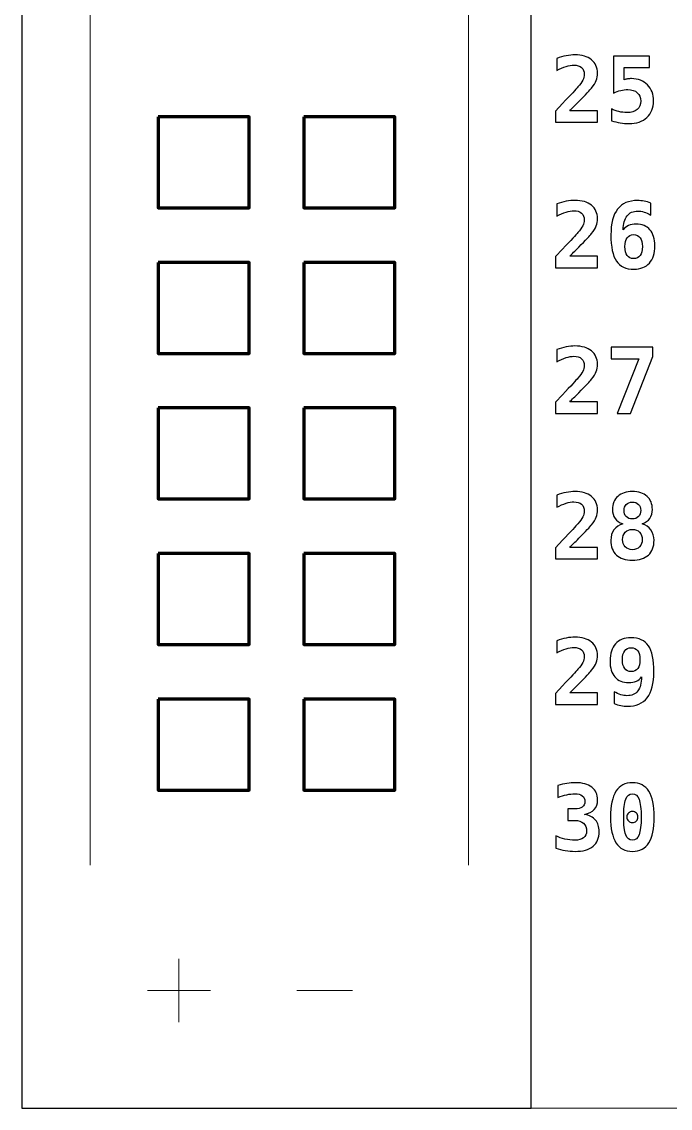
# Model space of a CAD drawing. Header units: centimetres. Extents: x -13.14 to -7.86, y -19.53 to -10.41.
# Drawn here: x -13.135 to -12.003, y -19.041 to -17.145 of the extents above; entities that cross this region are included whole.
import ezdxf

# ---------------------------------------------------------------- set-up
doc = ezdxf.new("R2010")
doc.units = ezdxf.units.CM
doc.header["$MEASUREMENT"] = 0
doc.layers.add('Layer 1', color=7, linetype='Continuous')

msp = doc.modelspace()

# ---------------------------------------------------------------- linework, layer by layer
at = {"layer": 'Layer 1', "color": 250, "lineweight": 25}
msp.add_open_spline([(-13.13514, -10.659), (-13.13514, -10.659), (-12.24614, -10.659), (-12.24614, -10.659), (-12.24614, -10.659), (-12.24614, -10.659), (-12.24614, -19.041), (-12.24614, -19.041), (-12.24614, -19.041), (-12.24614, -19.041), (-13.13514, -19.041), (-13.13514, -19.041), (-13.13514, -19.041), (-13.13514, -19.041), (-13.13514, -10.659), (-13.13514, -10.659)], degree=3, knots=[0, 0, 0, 0, 0.25, 0.25, 0.25, 0.25, 0.5, 0.5, 0.5, 0.5, 0.75, 0.75, 0.75, 0.75, 1, 1, 1, 1], dxfattribs=at)
at = {"layer": 'Layer 1', "color": 250, "lineweight": 5}
msp.add_open_spline([(-12.24632, -10.659), (-12.24632, -10.659), (-8.75382, -10.659), (-8.75382, -10.659), (-8.75382, -10.659), (-8.75382, -10.659), (-8.75382, -19.041), (-8.75382, -19.041), (-8.75382, -19.041), (-8.75382, -19.041), (-12.24632, -19.041), (-12.24632, -19.041), (-12.24632, -19.041), (-12.24632, -19.041), (-12.24632, -10.659), (-12.24632, -10.659)], degree=3, knots=[0, 0, 0, 0, 0.25, 0.25, 0.25, 0.25, 0.5, 0.5, 0.5, 0.5, 0.75, 0.75, 0.75, 0.75, 1, 1, 1, 1], dxfattribs=at)
at = {"layer": 'Layer 1', "color": 1, "lineweight": 20}
msp.add_open_spline([(-13.01576, -11.08422), (-13.01576, -11.08422), (-13.01576, -18.61659), (-13.01576, -18.61659)], degree=3, dxfattribs=at)
at = {"layer": 'Layer 1', "color": 186, "lineweight": 20}
msp.add_open_spline([(-12.35536, -11.08422), (-12.35536, -11.08422), (-12.35536, -18.61659), (-12.35536, -18.61659)], degree=3, dxfattribs=at)
at = {"layer": 'Layer 1'}
for points, knots in [([(-12.17895, -17.30042), (-12.17895, -17.30042), (-12.13029, -17.30042), (-12.13029, -17.30042), (-12.13029, -17.30042), (-12.13029, -17.30042), (-12.13029, -17.32054), (-12.13029, -17.32054), (-12.13029, -17.32054), (-12.13029, -17.32054), (-12.20361, -17.32054), (-12.20361, -17.32054), (-12.20361, -17.32054), (-12.20361, -17.32054), (-12.20361, -17.30102), (-12.20361, -17.30102), (-12.20361, -17.30102), (-12.20361, -17.30102), (-12.19122, -17.2879), (-12.19122, -17.2879), (-12.19122, -17.2879), (-12.17655, -17.27226), (-12.16762, -17.26265), (-12.16448, -17.25903), (-12.16448, -17.25903), (-12.16062, -17.25459), (-12.15782, -17.25066), (-12.15613, -17.24723), (-12.15613, -17.24723), (-12.15442, -17.24379), (-12.15357, -17.24041), (-12.15357, -17.23706), (-12.15357, -17.23706), (-12.15357, -17.23191), (-12.15513, -17.22792), (-12.15825, -17.22512), (-12.15825, -17.22512), (-12.16136, -17.22229), (-12.1658, -17.2209), (-12.17151, -17.2209), (-12.17151, -17.2209), (-12.1756, -17.2209), (-12.18017, -17.22171), (-12.18524, -17.22332), (-12.18524, -17.22332), (-12.19033, -17.22496), (-12.19561, -17.22731), (-12.20113, -17.2304), (-12.20113, -17.2304), (-12.20113, -17.2304), (-12.20113, -17.20912), (-12.20113, -17.20912), (-12.20113, -17.20912), (-12.19561, -17.20711), (-12.19022, -17.20558), (-12.18492, -17.20452), (-12.18492, -17.20452), (-12.17964, -17.20346), (-12.17457, -17.20294), (-12.16974, -17.20294), (-12.16974, -17.20294), (-12.15751, -17.20294), (-12.14789, -17.20579), (-12.14092, -17.21149), (-12.14092, -17.21149), (-12.13393, -17.21717), (-12.13045, -17.22496), (-12.13045, -17.23481), (-12.13045, -17.23481), (-12.13045, -17.23936), (-12.13121, -17.24361), (-12.13272, -17.24757), (-12.13272, -17.24757), (-12.13425, -17.25156), (-12.13686, -17.25597), (-12.14058, -17.2608), (-12.14058, -17.2608), (-12.1433, -17.26431), (-12.1508, -17.27221), (-12.16308, -17.28449), (-12.16308, -17.28449), (-12.16974, -17.29112), (-12.17502, -17.29645), (-12.17895, -17.30042)], [0, 0, 0, 0, 0.047619, 0.047619, 0.047619, 0.047619, 0.0952381, 0.0952381, 0.0952381, 0.0952381, 0.1428571, 0.1428571, 0.1428571, 0.1428571, 0.1904762, 0.1904762, 0.1904762, 0.1904762, 0.2380952, 0.2380952, 0.2380952, 0.2380952, 0.2857143, 0.2857143, 0.2857143, 0.2857143, 0.3333333, 0.3333333, 0.3333333, 0.3333333, 0.3809524, 0.3809524, 0.3809524, 0.3809524, 0.4285714, 0.4285714, 0.4285714, 0.4285714, 0.4761905, 0.4761905, 0.4761905, 0.4761905, 0.5238095, 0.5238095, 0.5238095, 0.5238095, 0.5714286, 0.5714286, 0.5714286, 0.5714286, 0.6190476, 0.6190476, 0.6190476, 0.6190476, 0.6666667, 0.6666667, 0.6666667, 0.6666667, 0.7142857, 0.7142857, 0.7142857, 0.7142857, 0.7619048, 0.7619048, 0.7619048, 0.7619048, 0.8095238, 0.8095238, 0.8095238, 0.8095238, 0.8571429, 0.8571429, 0.8571429, 0.8571429, 0.9047619, 0.9047619, 0.9047619, 0.9047619, 0.952381, 0.952381, 0.952381, 0.952381, 1, 1, 1, 1]), ([(-12.10222, -17.20502), (-12.10222, -17.20502), (-12.03949, -17.20502), (-12.03949, -17.20502), (-12.03949, -17.20502), (-12.03949, -17.20502), (-12.03949, -17.22515), (-12.03949, -17.22515), (-12.03949, -17.22515), (-12.03949, -17.22515), (-12.08374, -17.22515), (-12.08374, -17.22515), (-12.08374, -17.22515), (-12.08374, -17.22515), (-12.08374, -17.24657), (-12.08374, -17.24657), (-12.08374, -17.24657), (-12.08189, -17.24585), (-12.07989, -17.24532), (-12.07777, -17.24498), (-12.07777, -17.24498), (-12.07566, -17.24464), (-12.07342, -17.24448), (-12.07104, -17.24448), (-12.07104, -17.24448), (-12.0596, -17.24448), (-12.05031, -17.2481), (-12.04318, -17.25531), (-12.04318, -17.25531), (-12.03608, -17.26254), (-12.03252, -17.27192), (-12.03252, -17.28349), (-12.03252, -17.28349), (-12.03252, -17.29561), (-12.03637, -17.30517), (-12.04407, -17.31222), (-12.04407, -17.31222), (-12.05179, -17.31927), (-12.0623, -17.32278), (-12.07561, -17.32278), (-12.07561, -17.32278), (-12.08055, -17.32278), (-12.08556, -17.32236), (-12.09061, -17.32154), (-12.09061, -17.32154), (-12.09564, -17.32072), (-12.10082, -17.31948), (-12.10607, -17.31782), (-12.10607, -17.31782), (-12.10607, -17.31782), (-12.10607, -17.29725), (-12.10607, -17.29725), (-12.10607, -17.29725), (-12.1018, -17.29936), (-12.09739, -17.30094), (-12.0929, -17.302), (-12.0929, -17.302), (-12.08839, -17.30306), (-12.08385, -17.30358), (-12.0793, -17.30358), (-12.0793, -17.30358), (-12.07128, -17.30358), (-12.06515, -17.30187), (-12.06098, -17.29843), (-12.06098, -17.29843), (-12.0568, -17.295), (-12.05472, -17.29004), (-12.05472, -17.28349), (-12.05472, -17.28349), (-12.05472, -17.27744), (-12.0568, -17.27261), (-12.06095, -17.26896), (-12.06095, -17.26896), (-12.0651, -17.26534), (-12.07064, -17.26352), (-12.07754, -17.26352), (-12.07754, -17.26352), (-12.08163, -17.26352), (-12.0857, -17.26402), (-12.08982, -17.26503), (-12.08982, -17.26503), (-12.0939, -17.26603), (-12.09805, -17.26756), (-12.10222, -17.26957), (-12.10222, -17.26957), (-12.10222, -17.26957), (-12.10222, -17.20502), (-12.10222, -17.20502)], [0, 0, 0, 0, 0.0454545, 0.0454545, 0.0454545, 0.0454545, 0.0909091, 0.0909091, 0.0909091, 0.0909091, 0.1363636, 0.1363636, 0.1363636, 0.1363636, 0.1818182, 0.1818182, 0.1818182, 0.1818182, 0.2272727, 0.2272727, 0.2272727, 0.2272727, 0.2727273, 0.2727273, 0.2727273, 0.2727273, 0.3181818, 0.3181818, 0.3181818, 0.3181818, 0.3636364, 0.3636364, 0.3636364, 0.3636364, 0.4090909, 0.4090909, 0.4090909, 0.4090909, 0.4545455, 0.4545455, 0.4545455, 0.4545455, 0.5, 0.5, 0.5, 0.5, 0.5454545, 0.5454545, 0.5454545, 0.5454545, 0.5909091, 0.5909091, 0.5909091, 0.5909091, 0.6363636, 0.6363636, 0.6363636, 0.6363636, 0.6818182, 0.6818182, 0.6818182, 0.6818182, 0.7272727, 0.7272727, 0.7272727, 0.7272727, 0.7727273, 0.7727273, 0.7727273, 0.7727273, 0.8181818, 0.8181818, 0.8181818, 0.8181818, 0.8636364, 0.8636364, 0.8636364, 0.8636364, 0.9090909, 0.9090909, 0.9090909, 0.9090909, 0.9545455, 0.9545455, 0.9545455, 0.9545455, 1, 1, 1, 1]), ([(-12.17895, -17.55442), (-12.17895, -17.55442), (-12.13029, -17.55442), (-12.13029, -17.55442), (-12.13029, -17.55442), (-12.13029, -17.55442), (-12.13029, -17.57454), (-12.13029, -17.57454), (-12.13029, -17.57454), (-12.13029, -17.57454), (-12.20361, -17.57454), (-12.20361, -17.57454), (-12.20361, -17.57454), (-12.20361, -17.57454), (-12.20361, -17.55502), (-12.20361, -17.55502), (-12.20361, -17.55502), (-12.20361, -17.55502), (-12.19122, -17.5419), (-12.19122, -17.5419), (-12.19122, -17.5419), (-12.17655, -17.52626), (-12.16762, -17.51665), (-12.16448, -17.51303), (-12.16448, -17.51303), (-12.16062, -17.50859), (-12.15782, -17.50466), (-12.15613, -17.50123), (-12.15613, -17.50123), (-12.15442, -17.49779), (-12.15357, -17.49441), (-12.15357, -17.49106), (-12.15357, -17.49106), (-12.15357, -17.48591), (-12.15513, -17.48192), (-12.15825, -17.47912), (-12.15825, -17.47912), (-12.16136, -17.47629), (-12.1658, -17.4749), (-12.17151, -17.4749), (-12.17151, -17.4749), (-12.1756, -17.4749), (-12.18017, -17.47571), (-12.18524, -17.47732), (-12.18524, -17.47732), (-12.19033, -17.47896), (-12.19561, -17.48131), (-12.20113, -17.4844), (-12.20113, -17.4844), (-12.20113, -17.4844), (-12.20113, -17.46312), (-12.20113, -17.46312), (-12.20113, -17.46312), (-12.19561, -17.46111), (-12.19022, -17.45958), (-12.18492, -17.45852), (-12.18492, -17.45852), (-12.17964, -17.45746), (-12.17457, -17.45694), (-12.16974, -17.45694), (-12.16974, -17.45694), (-12.15751, -17.45694), (-12.14789, -17.45979), (-12.14092, -17.46549), (-12.14092, -17.46549), (-12.13393, -17.47117), (-12.13045, -17.47896), (-12.13045, -17.48881), (-12.13045, -17.48881), (-12.13045, -17.49336), (-12.13121, -17.49761), (-12.13272, -17.50157), (-12.13272, -17.50157), (-12.13425, -17.50556), (-12.13686, -17.50997), (-12.14058, -17.5148), (-12.14058, -17.5148), (-12.1433, -17.51831), (-12.1508, -17.52621), (-12.16308, -17.53849), (-12.16308, -17.53849), (-12.16974, -17.54512), (-12.17502, -17.55045), (-12.17895, -17.55442)], [0, 0, 0, 0, 0.047619, 0.047619, 0.047619, 0.047619, 0.0952381, 0.0952381, 0.0952381, 0.0952381, 0.1428571, 0.1428571, 0.1428571, 0.1428571, 0.1904762, 0.1904762, 0.1904762, 0.1904762, 0.2380952, 0.2380952, 0.2380952, 0.2380952, 0.2857143, 0.2857143, 0.2857143, 0.2857143, 0.3333333, 0.3333333, 0.3333333, 0.3333333, 0.3809524, 0.3809524, 0.3809524, 0.3809524, 0.4285714, 0.4285714, 0.4285714, 0.4285714, 0.4761905, 0.4761905, 0.4761905, 0.4761905, 0.5238095, 0.5238095, 0.5238095, 0.5238095, 0.5714286, 0.5714286, 0.5714286, 0.5714286, 0.6190476, 0.6190476, 0.6190476, 0.6190476, 0.6666667, 0.6666667, 0.6666667, 0.6666667, 0.7142857, 0.7142857, 0.7142857, 0.7142857, 0.7619048, 0.7619048, 0.7619048, 0.7619048, 0.8095238, 0.8095238, 0.8095238, 0.8095238, 0.8571429, 0.8571429, 0.8571429, 0.8571429, 0.9047619, 0.9047619, 0.9047619, 0.9047619, 0.952381, 0.952381, 0.952381, 0.952381, 1, 1, 1, 1]), ([(-12.03748, -17.46174), (-12.03748, -17.46174), (-12.03748, -17.48247), (-12.03748, -17.48247), (-12.03748, -17.48247), (-12.04154, -17.48015), (-12.04545, -17.47841), (-12.0492, -17.47725), (-12.0492, -17.47725), (-12.05292, -17.47608), (-12.05651, -17.4755), (-12.05997, -17.4755), (-12.05997, -17.4755), (-12.06821, -17.4755), (-12.0745, -17.47828), (-12.0788, -17.48382), (-12.0788, -17.48382), (-12.08311, -17.48937), (-12.08535, -17.49755), (-12.08556, -17.50838), (-12.08556, -17.50838), (-12.08313, -17.50503), (-12.08004, -17.50252), (-12.07629, -17.50083), (-12.07629, -17.50083), (-12.07252, -17.49917), (-12.06808, -17.49832), (-12.06298, -17.49832), (-12.06298, -17.49832), (-12.05255, -17.49832), (-12.04452, -17.50162), (-12.03885, -17.5082), (-12.03885, -17.5082), (-12.03318, -17.51477), (-12.03035, -17.5241), (-12.03035, -17.53617), (-12.03035, -17.53617), (-12.03035, -17.54911), (-12.03355, -17.55914), (-12.0399, -17.56627), (-12.0399, -17.56627), (-12.04627, -17.57338), (-12.05522, -17.57694), (-12.06679, -17.57694), (-12.06679, -17.57694), (-12.08086, -17.57694), (-12.09108, -17.57222), (-12.09744, -17.56279), (-12.09744, -17.56279), (-12.1038, -17.55333), (-12.107, -17.53809), (-12.107, -17.51705), (-12.107, -17.51705), (-12.107, -17.49705), (-12.10312, -17.48205), (-12.09533, -17.47207), (-12.09533, -17.47207), (-12.08754, -17.46209), (-12.07587, -17.45709), (-12.06029, -17.45709), (-12.06029, -17.45709), (-12.05667, -17.45709), (-12.05295, -17.45749), (-12.04912, -17.45826), (-12.04912, -17.45826), (-12.04526, -17.45902), (-12.04138, -17.46018), (-12.03748, -17.46174)], [0, 0, 0, 0, 0.0588235, 0.0588235, 0.0588235, 0.0588235, 0.1176471, 0.1176471, 0.1176471, 0.1176471, 0.1764706, 0.1764706, 0.1764706, 0.1764706, 0.2352941, 0.2352941, 0.2352941, 0.2352941, 0.2941176, 0.2941176, 0.2941176, 0.2941176, 0.3529412, 0.3529412, 0.3529412, 0.3529412, 0.4117647, 0.4117647, 0.4117647, 0.4117647, 0.4705882, 0.4705882, 0.4705882, 0.4705882, 0.5294118, 0.5294118, 0.5294118, 0.5294118, 0.5882353, 0.5882353, 0.5882353, 0.5882353, 0.6470588, 0.6470588, 0.6470588, 0.6470588, 0.7058824, 0.7058824, 0.7058824, 0.7058824, 0.7647059, 0.7647059, 0.7647059, 0.7647059, 0.8235294, 0.8235294, 0.8235294, 0.8235294, 0.8823529, 0.8823529, 0.8823529, 0.8823529, 0.9411765, 0.9411765, 0.9411765, 0.9411765, 1, 1, 1, 1]), ([(-12.06739, -17.51665), (-12.07233, -17.51665), (-12.07611, -17.51845), (-12.07872, -17.52204), (-12.07872, -17.52204), (-12.08134, -17.52563), (-12.08263, -17.53081), (-12.08263, -17.53762), (-12.08263, -17.53762), (-12.08263, -17.54438), (-12.08134, -17.54956), (-12.07872, -17.55315), (-12.07872, -17.55315), (-12.07611, -17.55674), (-12.07233, -17.55854), (-12.06739, -17.55854), (-12.06739, -17.55854), (-12.06243, -17.55854), (-12.05863, -17.55674), (-12.05598, -17.55315), (-12.05598, -17.55315), (-12.05332, -17.54956), (-12.052, -17.54438), (-12.052, -17.53762), (-12.052, -17.53762), (-12.052, -17.53086), (-12.05332, -17.52568), (-12.05598, -17.52206), (-12.05598, -17.52206), (-12.05863, -17.51845), (-12.06243, -17.51665), (-12.06739, -17.51665)], [0, 0, 0, 0, 0.125, 0.125, 0.125, 0.125, 0.25, 0.25, 0.25, 0.25, 0.375, 0.375, 0.375, 0.375, 0.5, 0.5, 0.5, 0.5, 0.625, 0.625, 0.625, 0.625, 0.75, 0.75, 0.75, 0.75, 0.875, 0.875, 0.875, 0.875, 1, 1, 1, 1]), ([(-12.17895, -17.80842), (-12.17895, -17.80842), (-12.13029, -17.80842), (-12.13029, -17.80842), (-12.13029, -17.80842), (-12.13029, -17.80842), (-12.13029, -17.82854), (-12.13029, -17.82854), (-12.13029, -17.82854), (-12.13029, -17.82854), (-12.20361, -17.82854), (-12.20361, -17.82854), (-12.20361, -17.82854), (-12.20361, -17.82854), (-12.20361, -17.80902), (-12.20361, -17.80902), (-12.20361, -17.80902), (-12.20361, -17.80902), (-12.19122, -17.7959), (-12.19122, -17.7959), (-12.19122, -17.7959), (-12.17655, -17.78026), (-12.16762, -17.77065), (-12.16448, -17.76703), (-12.16448, -17.76703), (-12.16062, -17.76259), (-12.15782, -17.75866), (-12.15613, -17.75523), (-12.15613, -17.75523), (-12.15442, -17.75179), (-12.15357, -17.74841), (-12.15357, -17.74506), (-12.15357, -17.74506), (-12.15357, -17.73991), (-12.15513, -17.73592), (-12.15825, -17.73312), (-12.15825, -17.73312), (-12.16136, -17.73029), (-12.1658, -17.7289), (-12.17151, -17.7289), (-12.17151, -17.7289), (-12.1756, -17.7289), (-12.18017, -17.72971), (-12.18524, -17.73132), (-12.18524, -17.73132), (-12.19033, -17.73296), (-12.19561, -17.73531), (-12.20113, -17.7384), (-12.20113, -17.7384), (-12.20113, -17.7384), (-12.20113, -17.71712), (-12.20113, -17.71712), (-12.20113, -17.71712), (-12.19561, -17.71511), (-12.19022, -17.71358), (-12.18492, -17.71252), (-12.18492, -17.71252), (-12.17964, -17.71146), (-12.17457, -17.71094), (-12.16974, -17.71094), (-12.16974, -17.71094), (-12.15751, -17.71094), (-12.14789, -17.71379), (-12.14092, -17.71949), (-12.14092, -17.71949), (-12.13393, -17.72517), (-12.13045, -17.73296), (-12.13045, -17.74281), (-12.13045, -17.74281), (-12.13045, -17.74736), (-12.13121, -17.75161), (-12.13272, -17.75557), (-12.13272, -17.75557), (-12.13425, -17.75956), (-12.13686, -17.76397), (-12.14058, -17.7688), (-12.14058, -17.7688), (-12.1433, -17.77231), (-12.1508, -17.78021), (-12.16308, -17.79249), (-12.16308, -17.79249), (-12.16974, -17.79912), (-12.17502, -17.80445), (-12.17895, -17.80842)], [0, 0, 0, 0, 0.047619, 0.047619, 0.047619, 0.047619, 0.0952381, 0.0952381, 0.0952381, 0.0952381, 0.1428571, 0.1428571, 0.1428571, 0.1428571, 0.1904762, 0.1904762, 0.1904762, 0.1904762, 0.2380952, 0.2380952, 0.2380952, 0.2380952, 0.2857143, 0.2857143, 0.2857143, 0.2857143, 0.3333333, 0.3333333, 0.3333333, 0.3333333, 0.3809524, 0.3809524, 0.3809524, 0.3809524, 0.4285714, 0.4285714, 0.4285714, 0.4285714, 0.4761905, 0.4761905, 0.4761905, 0.4761905, 0.5238095, 0.5238095, 0.5238095, 0.5238095, 0.5714286, 0.5714286, 0.5714286, 0.5714286, 0.6190476, 0.6190476, 0.6190476, 0.6190476, 0.6666667, 0.6666667, 0.6666667, 0.6666667, 0.7142857, 0.7142857, 0.7142857, 0.7142857, 0.7619048, 0.7619048, 0.7619048, 0.7619048, 0.8095238, 0.8095238, 0.8095238, 0.8095238, 0.8571429, 0.8571429, 0.8571429, 0.8571429, 0.9047619, 0.9047619, 0.9047619, 0.9047619, 0.952381, 0.952381, 0.952381, 0.952381, 1, 1, 1, 1]), ([(-12.10668, -17.71302), (-12.10668, -17.71302), (-12.03365, -17.71302), (-12.03365, -17.71302), (-12.03365, -17.71302), (-12.03365, -17.71302), (-12.03365, -17.72919), (-12.03365, -17.72919), (-12.03365, -17.72919), (-12.03365, -17.72919), (-12.07281, -17.82854), (-12.07281, -17.82854), (-12.07281, -17.82854), (-12.07281, -17.82854), (-12.09609, -17.82854), (-12.09609, -17.82854), (-12.09609, -17.82854), (-12.09609, -17.82854), (-12.05849, -17.73315), (-12.05849, -17.73315), (-12.05849, -17.73315), (-12.05849, -17.73315), (-12.10668, -17.73315), (-12.10668, -17.73315), (-12.10668, -17.73315), (-12.10668, -17.73315), (-12.10668, -17.71302), (-12.10668, -17.71302)], [0, 0, 0, 0, 0.1428571, 0.1428571, 0.1428571, 0.1428571, 0.2857143, 0.2857143, 0.2857143, 0.2857143, 0.4285714, 0.4285714, 0.4285714, 0.4285714, 0.5714286, 0.5714286, 0.5714286, 0.5714286, 0.7142857, 0.7142857, 0.7142857, 0.7142857, 0.8571429, 0.8571429, 0.8571429, 0.8571429, 1, 1, 1, 1]), ([(-12.17895, -18.06242), (-12.17895, -18.06242), (-12.13029, -18.06242), (-12.13029, -18.06242), (-12.13029, -18.06242), (-12.13029, -18.06242), (-12.13029, -18.08254), (-12.13029, -18.08254), (-12.13029, -18.08254), (-12.13029, -18.08254), (-12.20361, -18.08254), (-12.20361, -18.08254), (-12.20361, -18.08254), (-12.20361, -18.08254), (-12.20361, -18.06302), (-12.20361, -18.06302), (-12.20361, -18.06302), (-12.20361, -18.06302), (-12.19122, -18.0499), (-12.19122, -18.0499), (-12.19122, -18.0499), (-12.17655, -18.03426), (-12.16762, -18.02465), (-12.16448, -18.02103), (-12.16448, -18.02103), (-12.16062, -18.01659), (-12.15782, -18.01266), (-12.15613, -18.00923), (-12.15613, -18.00923), (-12.15442, -18.00579), (-12.15357, -18.00241), (-12.15357, -17.99906), (-12.15357, -17.99906), (-12.15357, -17.99391), (-12.15513, -17.98992), (-12.15825, -17.98712), (-12.15825, -17.98712), (-12.16136, -17.98429), (-12.1658, -17.9829), (-12.17151, -17.9829), (-12.17151, -17.9829), (-12.1756, -17.9829), (-12.18017, -17.98371), (-12.18524, -17.98532), (-12.18524, -17.98532), (-12.19033, -17.98696), (-12.19561, -17.98931), (-12.20113, -17.9924), (-12.20113, -17.9924), (-12.20113, -17.9924), (-12.20113, -17.97112), (-12.20113, -17.97112), (-12.20113, -17.97112), (-12.19561, -17.96911), (-12.19022, -17.96758), (-12.18492, -17.96652), (-12.18492, -17.96652), (-12.17964, -17.96546), (-12.17457, -17.96494), (-12.16974, -17.96494), (-12.16974, -17.96494), (-12.15751, -17.96494), (-12.14789, -17.96779), (-12.14092, -17.97349), (-12.14092, -17.97349), (-12.13393, -17.97917), (-12.13045, -17.98696), (-12.13045, -17.99681), (-12.13045, -17.99681), (-12.13045, -18.00136), (-12.13121, -18.00561), (-12.13272, -18.00957), (-12.13272, -18.00957), (-12.13425, -18.01356), (-12.13686, -18.01797), (-12.14058, -18.0228), (-12.14058, -18.0228), (-12.1433, -18.02631), (-12.1508, -18.03421), (-12.16308, -18.04649), (-12.16308, -18.04649), (-12.16974, -18.05312), (-12.17502, -18.05845), (-12.17895, -18.06242)], [0, 0, 0, 0, 0.047619, 0.047619, 0.047619, 0.047619, 0.0952381, 0.0952381, 0.0952381, 0.0952381, 0.1428571, 0.1428571, 0.1428571, 0.1428571, 0.1904762, 0.1904762, 0.1904762, 0.1904762, 0.2380952, 0.2380952, 0.2380952, 0.2380952, 0.2857143, 0.2857143, 0.2857143, 0.2857143, 0.3333333, 0.3333333, 0.3333333, 0.3333333, 0.3809524, 0.3809524, 0.3809524, 0.3809524, 0.4285714, 0.4285714, 0.4285714, 0.4285714, 0.4761905, 0.4761905, 0.4761905, 0.4761905, 0.5238095, 0.5238095, 0.5238095, 0.5238095, 0.5714286, 0.5714286, 0.5714286, 0.5714286, 0.6190476, 0.6190476, 0.6190476, 0.6190476, 0.6666667, 0.6666667, 0.6666667, 0.6666667, 0.7142857, 0.7142857, 0.7142857, 0.7142857, 0.7619048, 0.7619048, 0.7619048, 0.7619048, 0.8095238, 0.8095238, 0.8095238, 0.8095238, 0.8571429, 0.8571429, 0.8571429, 0.8571429, 0.9047619, 0.9047619, 0.9047619, 0.9047619, 0.952381, 0.952381, 0.952381, 0.952381, 1, 1, 1, 1]), ([(-12.08644, -18.02132), (-12.09226, -18.01931), (-12.0967, -18.01615), (-12.09974, -18.01184), (-12.09974, -18.01184), (-12.10277, -18.00754), (-12.1043, -18.00228), (-12.1043, -17.99602), (-12.1043, -17.99602), (-12.1043, -17.98643), (-12.10119, -17.97885), (-12.09493, -17.97328), (-12.09493, -17.97328), (-12.08871, -17.96771), (-12.08023, -17.96494), (-12.06948, -17.96494), (-12.06948, -17.96494), (-12.0587, -17.96494), (-12.0502, -17.96771), (-12.04397, -17.97328), (-12.04397, -17.97328), (-12.03772, -17.97885), (-12.0346, -17.98643), (-12.0346, -17.99602), (-12.0346, -17.99602), (-12.0346, -18.00223), (-12.03611, -18.00746), (-12.03909, -18.01176), (-12.03909, -18.01176), (-12.04207, -18.01607), (-12.04642, -18.01926), (-12.05215, -18.02132), (-12.05215, -18.02132), (-12.04576, -18.02328), (-12.04077, -18.02679), (-12.03716, -18.03186), (-12.03716, -18.03186), (-12.03355, -18.0369), (-12.03175, -18.04298), (-12.03175, -18.05003), (-12.03175, -18.05003), (-12.03175, -18.06112), (-12.03502, -18.0697), (-12.04156, -18.07573), (-12.04156, -18.07573), (-12.04811, -18.08177), (-12.05744, -18.08478), (-12.06948, -18.08478), (-12.06948, -18.08478), (-12.0815, -18.08478), (-12.09079, -18.08177), (-12.09733, -18.07573), (-12.09733, -18.07573), (-12.10388, -18.0697), (-12.10716, -18.06112), (-12.10716, -18.05003), (-12.10716, -18.05003), (-12.10716, -18.04293), (-12.10533, -18.03682), (-12.10166, -18.03178), (-12.10166, -18.03178), (-12.09799, -18.02671), (-12.09292, -18.02322), (-12.08644, -18.02132)], [0, 0, 0, 0, 0.0625, 0.0625, 0.0625, 0.0625, 0.125, 0.125, 0.125, 0.125, 0.1875, 0.1875, 0.1875, 0.1875, 0.25, 0.25, 0.25, 0.25, 0.3125, 0.3125, 0.3125, 0.3125, 0.375, 0.375, 0.375, 0.375, 0.4375, 0.4375, 0.4375, 0.4375, 0.5, 0.5, 0.5, 0.5, 0.5625, 0.5625, 0.5625, 0.5625, 0.625, 0.625, 0.625, 0.625, 0.6875, 0.6875, 0.6875, 0.6875, 0.75, 0.75, 0.75, 0.75, 0.8125, 0.8125, 0.8125, 0.8125, 0.875, 0.875, 0.875, 0.875, 0.9375, 0.9375, 0.9375, 0.9375, 1, 1, 1, 1]), ([(-12.08403, -17.9979), (-12.08403, -18.00241), (-12.08274, -18.00603), (-12.08012, -18.00867), (-12.08012, -18.00867), (-12.07754, -18.01134), (-12.07397, -18.01266), (-12.06948, -18.01266), (-12.06948, -18.01266), (-12.06496, -18.01266), (-12.06137, -18.01134), (-12.05878, -18.00867), (-12.05878, -18.00867), (-12.05617, -18.00603), (-12.05488, -18.00241), (-12.05488, -17.9979), (-12.05488, -17.9979), (-12.05488, -17.99341), (-12.05617, -17.98987), (-12.05878, -17.98725), (-12.05878, -17.98725), (-12.06137, -17.98464), (-12.06496, -17.98334), (-12.06948, -17.98334), (-12.06948, -17.98334), (-12.07392, -17.98334), (-12.07746, -17.98466), (-12.0801, -17.98728), (-12.0801, -17.98728), (-12.08271, -17.98992), (-12.08403, -17.99346), (-12.08403, -17.9979)], [0, 0, 0, 0, 0.125, 0.125, 0.125, 0.125, 0.25, 0.25, 0.25, 0.25, 0.375, 0.375, 0.375, 0.375, 0.5, 0.5, 0.5, 0.5, 0.625, 0.625, 0.625, 0.625, 0.75, 0.75, 0.75, 0.75, 0.875, 0.875, 0.875, 0.875, 1, 1, 1, 1]), ([(-12.06948, -18.03099), (-12.0746, -18.03099), (-12.07872, -18.0326), (-12.08187, -18.03582), (-12.08187, -18.03582), (-12.08501, -18.03904), (-12.08659, -18.04332), (-12.08659, -18.04866), (-12.08659, -18.04866), (-12.08659, -18.05396), (-12.08501, -18.05824), (-12.08187, -18.06149), (-12.08187, -18.06149), (-12.07872, -18.06474), (-12.0746, -18.06638), (-12.06948, -18.06638), (-12.06948, -18.06638), (-12.06438, -18.06638), (-12.06024, -18.06471), (-12.05707, -18.06141), (-12.05707, -18.06141), (-12.0539, -18.05811), (-12.05231, -18.05386), (-12.05231, -18.04866), (-12.05231, -18.04866), (-12.05231, -18.04332), (-12.0539, -18.03904), (-12.05704, -18.03582), (-12.05704, -18.03582), (-12.06018, -18.0326), (-12.06433, -18.03099), (-12.06948, -18.03099)], [0, 0, 0, 0, 0.125, 0.125, 0.125, 0.125, 0.25, 0.25, 0.25, 0.25, 0.375, 0.375, 0.375, 0.375, 0.5, 0.5, 0.5, 0.5, 0.625, 0.625, 0.625, 0.625, 0.75, 0.75, 0.75, 0.75, 0.875, 0.875, 0.875, 0.875, 1, 1, 1, 1]), ([(-12.17895, -18.31642), (-12.17895, -18.31642), (-12.13029, -18.31642), (-12.13029, -18.31642), (-12.13029, -18.31642), (-12.13029, -18.31642), (-12.13029, -18.33654), (-12.13029, -18.33654), (-12.13029, -18.33654), (-12.13029, -18.33654), (-12.20361, -18.33654), (-12.20361, -18.33654), (-12.20361, -18.33654), (-12.20361, -18.33654), (-12.20361, -18.31702), (-12.20361, -18.31702), (-12.20361, -18.31702), (-12.20361, -18.31702), (-12.19122, -18.3039), (-12.19122, -18.3039), (-12.19122, -18.3039), (-12.17655, -18.28826), (-12.16762, -18.27865), (-12.16448, -18.27503), (-12.16448, -18.27503), (-12.16062, -18.27059), (-12.15782, -18.26666), (-12.15613, -18.26323), (-12.15613, -18.26323), (-12.15442, -18.25979), (-12.15357, -18.25641), (-12.15357, -18.25306), (-12.15357, -18.25306), (-12.15357, -18.24791), (-12.15513, -18.24392), (-12.15825, -18.24112), (-12.15825, -18.24112), (-12.16136, -18.23829), (-12.1658, -18.2369), (-12.17151, -18.2369), (-12.17151, -18.2369), (-12.1756, -18.2369), (-12.18017, -18.23771), (-12.18524, -18.23932), (-12.18524, -18.23932), (-12.19033, -18.24096), (-12.19561, -18.24331), (-12.20113, -18.2464), (-12.20113, -18.2464), (-12.20113, -18.2464), (-12.20113, -18.22512), (-12.20113, -18.22512), (-12.20113, -18.22512), (-12.19561, -18.22311), (-12.19022, -18.22158), (-12.18492, -18.22052), (-12.18492, -18.22052), (-12.17964, -18.21946), (-12.17457, -18.21894), (-12.16974, -18.21894), (-12.16974, -18.21894), (-12.15751, -18.21894), (-12.14789, -18.22179), (-12.14092, -18.22749), (-12.14092, -18.22749), (-12.13393, -18.23317), (-12.13045, -18.24096), (-12.13045, -18.25081), (-12.13045, -18.25081), (-12.13045, -18.25536), (-12.13121, -18.25961), (-12.13272, -18.26357), (-12.13272, -18.26357), (-12.13425, -18.26756), (-12.13686, -18.27197), (-12.14058, -18.2768), (-12.14058, -18.2768), (-12.1433, -18.28031), (-12.1508, -18.28821), (-12.16308, -18.30049), (-12.16308, -18.30049), (-12.16974, -18.30712), (-12.17502, -18.31245), (-12.17895, -18.31642)], [0, 0, 0, 0, 0.047619, 0.047619, 0.047619, 0.047619, 0.0952381, 0.0952381, 0.0952381, 0.0952381, 0.1428571, 0.1428571, 0.1428571, 0.1428571, 0.1904762, 0.1904762, 0.1904762, 0.1904762, 0.2380952, 0.2380952, 0.2380952, 0.2380952, 0.2857143, 0.2857143, 0.2857143, 0.2857143, 0.3333333, 0.3333333, 0.3333333, 0.3333333, 0.3809524, 0.3809524, 0.3809524, 0.3809524, 0.4285714, 0.4285714, 0.4285714, 0.4285714, 0.4761905, 0.4761905, 0.4761905, 0.4761905, 0.5238095, 0.5238095, 0.5238095, 0.5238095, 0.5714286, 0.5714286, 0.5714286, 0.5714286, 0.6190476, 0.6190476, 0.6190476, 0.6190476, 0.6666667, 0.6666667, 0.6666667, 0.6666667, 0.7142857, 0.7142857, 0.7142857, 0.7142857, 0.7619048, 0.7619048, 0.7619048, 0.7619048, 0.8095238, 0.8095238, 0.8095238, 0.8095238, 0.8571429, 0.8571429, 0.8571429, 0.8571429, 0.9047619, 0.9047619, 0.9047619, 0.9047619, 0.952381, 0.952381, 0.952381, 0.952381, 1, 1, 1, 1]), ([(-12.10143, -18.33498), (-12.10143, -18.33498), (-12.10143, -18.31417), (-12.10143, -18.31417), (-12.10143, -18.31417), (-12.09736, -18.31655), (-12.09345, -18.31829), (-12.08971, -18.31943), (-12.08971, -18.31943), (-12.08599, -18.32056), (-12.08239, -18.32114), (-12.07893, -18.32114), (-12.07893, -18.32114), (-12.07075, -18.32114), (-12.06449, -18.3184), (-12.06018, -18.3129), (-12.06018, -18.3129), (-12.05588, -18.30741), (-12.05361, -18.2992), (-12.05334, -18.28826), (-12.05334, -18.28826), (-12.05577, -18.29162), (-12.05886, -18.29413), (-12.06261, -18.29582), (-12.06261, -18.29582), (-12.06639, -18.29748), (-12.07085, -18.29832), (-12.076, -18.29832), (-12.076, -18.29832), (-12.08638, -18.29832), (-12.09437, -18.29502), (-12.10005, -18.28845), (-12.10005, -18.28845), (-12.10573, -18.28187), (-12.10856, -18.27255), (-12.10856, -18.26048), (-12.10856, -18.26048), (-12.10856, -18.24759), (-12.10539, -18.23761), (-12.09905, -18.23053), (-12.09905, -18.23053), (-12.09268, -18.22348), (-12.08374, -18.21994), (-12.07212, -18.21994), (-12.07212, -18.21994), (-12.05804, -18.21994), (-12.04782, -18.22464), (-12.04146, -18.23407), (-12.04146, -18.23407), (-12.0351, -18.24347), (-12.03191, -18.25868), (-12.03191, -18.27968), (-12.03191, -18.27968), (-12.03191, -18.29962), (-12.03579, -18.31459), (-12.04357, -18.32458), (-12.04357, -18.32458), (-12.05136, -18.33456), (-12.06304, -18.33955), (-12.07862, -18.33955), (-12.07862, -18.33955), (-12.08224, -18.33955), (-12.08596, -18.33915), (-12.08979, -18.33839), (-12.08979, -18.33839), (-12.09364, -18.33762), (-12.09752, -18.33649), (-12.10143, -18.33498)], [0, 0, 0, 0, 0.0588235, 0.0588235, 0.0588235, 0.0588235, 0.1176471, 0.1176471, 0.1176471, 0.1176471, 0.1764706, 0.1764706, 0.1764706, 0.1764706, 0.2352941, 0.2352941, 0.2352941, 0.2352941, 0.2941176, 0.2941176, 0.2941176, 0.2941176, 0.3529412, 0.3529412, 0.3529412, 0.3529412, 0.4117647, 0.4117647, 0.4117647, 0.4117647, 0.4705882, 0.4705882, 0.4705882, 0.4705882, 0.5294118, 0.5294118, 0.5294118, 0.5294118, 0.5882353, 0.5882353, 0.5882353, 0.5882353, 0.6470588, 0.6470588, 0.6470588, 0.6470588, 0.7058824, 0.7058824, 0.7058824, 0.7058824, 0.7647059, 0.7647059, 0.7647059, 0.7647059, 0.8235294, 0.8235294, 0.8235294, 0.8235294, 0.8823529, 0.8823529, 0.8823529, 0.8823529, 0.9411765, 0.9411765, 0.9411765, 0.9411765, 1, 1, 1, 1]), ([(-12.07151, -18.2792), (-12.06663, -18.2792), (-12.06288, -18.27741), (-12.06026, -18.27382), (-12.06026, -18.27382), (-12.05765, -18.27025), (-12.05635, -18.26505), (-12.05635, -18.25823), (-12.05635, -18.25823), (-12.05635, -18.25147), (-12.05765, -18.2463), (-12.06026, -18.24273), (-12.06026, -18.24273), (-12.06288, -18.23914), (-12.06663, -18.23734), (-12.07151, -18.23734), (-12.07151, -18.23734), (-12.07648, -18.23734), (-12.08028, -18.23914), (-12.08292, -18.24273), (-12.08292, -18.24273), (-12.08559, -18.2463), (-12.08691, -18.25147), (-12.08691, -18.25823), (-12.08691, -18.25823), (-12.08691, -18.265), (-12.08559, -18.27017), (-12.08292, -18.27379), (-12.08292, -18.27379), (-12.08028, -18.27741), (-12.07648, -18.2792), (-12.07151, -18.2792)], [0, 0, 0, 0, 0.125, 0.125, 0.125, 0.125, 0.25, 0.25, 0.25, 0.25, 0.375, 0.375, 0.375, 0.375, 0.5, 0.5, 0.5, 0.5, 0.625, 0.625, 0.625, 0.625, 0.75, 0.75, 0.75, 0.75, 0.875, 0.875, 0.875, 0.875, 1, 1, 1, 1]), ([(-12.17005, -18.53886), (-12.17005, -18.53886), (-12.18228, -18.53886), (-12.18228, -18.53886), (-12.18228, -18.53886), (-12.18228, -18.53886), (-12.18228, -18.51873), (-12.18228, -18.51873), (-12.18228, -18.51873), (-12.18228, -18.51873), (-12.17005, -18.51873), (-12.17005, -18.51873), (-12.17005, -18.51873), (-12.1644, -18.51873), (-12.15999, -18.51762), (-12.15687, -18.51538), (-12.15687, -18.51538), (-12.15376, -18.51313), (-12.1522, -18.50996), (-12.1522, -18.5059), (-12.1522, -18.5059), (-12.1522, -18.50162), (-12.15376, -18.49826), (-12.15687, -18.49586), (-12.15687, -18.49586), (-12.15999, -18.49346), (-12.1644, -18.49227), (-12.17005, -18.49227), (-12.17005, -18.49227), (-12.17438, -18.49227), (-12.17903, -18.49282), (-12.18397, -18.49391), (-12.18397, -18.49391), (-12.18893, -18.49499), (-12.19405, -18.49657), (-12.19936, -18.49863), (-12.19936, -18.49863), (-12.19936, -18.49863), (-12.19936, -18.4779), (-12.19936, -18.4779), (-12.19936, -18.4779), (-12.19405, -18.47629), (-12.18882, -18.47508), (-12.18368, -18.4742), (-12.18368, -18.4742), (-12.1785, -18.47336), (-12.17357, -18.47294), (-12.16881, -18.47294), (-12.16881, -18.47294), (-12.15664, -18.47294), (-12.14716, -18.4756), (-12.14037, -18.48091), (-12.14037, -18.48091), (-12.13356, -18.48622), (-12.13016, -18.49354), (-12.13016, -18.50289), (-12.13016, -18.50289), (-12.13016, -18.50973), (-12.13211, -18.51535), (-12.13604, -18.51971), (-12.13604, -18.51971), (-12.13995, -18.52407), (-12.14554, -18.52692), (-12.15281, -18.52824), (-12.15281, -18.52824), (-12.14457, -18.52969), (-12.13826, -18.53299), (-12.13393, -18.53812), (-12.13393, -18.53812), (-12.1296, -18.54324), (-12.12744, -18.55), (-12.12744, -18.55835), (-12.12744, -18.55835), (-12.12744, -18.56954), (-12.13103, -18.57807), (-12.13818, -18.58396), (-12.13818, -18.58396), (-12.14536, -18.58985), (-12.15576, -18.59278), (-12.16945, -18.59278), (-12.16945, -18.59278), (-12.17526, -18.59278), (-12.18099, -18.59228), (-12.18664, -18.59131), (-12.18664, -18.59131), (-12.19228, -18.59033), (-12.19769, -18.5889), (-12.20284, -18.58705), (-12.20284, -18.58705), (-12.20284, -18.58705), (-12.20284, -18.56585), (-12.20284, -18.56585), (-12.20284, -18.56585), (-12.19798, -18.56828), (-12.19276, -18.57013), (-12.18713, -18.57139), (-12.18713, -18.57139), (-12.18154, -18.57266), (-12.17563, -18.57329), (-12.16945, -18.57329), (-12.16945, -18.57329), (-12.16324, -18.57329), (-12.15835, -18.57187), (-12.15473, -18.56899), (-12.15473, -18.56899), (-12.15112, -18.56614), (-12.14932, -18.56228), (-12.14932, -18.55742), (-12.14932, -18.55742), (-12.14932, -18.55151), (-12.15112, -18.54691), (-12.15473, -18.54369), (-12.15473, -18.54369), (-12.15835, -18.54047), (-12.16345, -18.53886), (-12.17005, -18.53886)], [0, 0, 0, 0, 0.0344828, 0.0344828, 0.0344828, 0.0344828, 0.0689655, 0.0689655, 0.0689655, 0.0689655, 0.1034483, 0.1034483, 0.1034483, 0.1034483, 0.137931, 0.137931, 0.137931, 0.137931, 0.1724138, 0.1724138, 0.1724138, 0.1724138, 0.2068966, 0.2068966, 0.2068966, 0.2068966, 0.2413793, 0.2413793, 0.2413793, 0.2413793, 0.2758621, 0.2758621, 0.2758621, 0.2758621, 0.3103448, 0.3103448, 0.3103448, 0.3103448, 0.3448276, 0.3448276, 0.3448276, 0.3448276, 0.3793103, 0.3793103, 0.3793103, 0.3793103, 0.4137931, 0.4137931, 0.4137931, 0.4137931, 0.4482759, 0.4482759, 0.4482759, 0.4482759, 0.4827586, 0.4827586, 0.4827586, 0.4827586, 0.5172414, 0.5172414, 0.5172414, 0.5172414, 0.5517241, 0.5517241, 0.5517241, 0.5517241, 0.5862069, 0.5862069, 0.5862069, 0.5862069, 0.6206897, 0.6206897, 0.6206897, 0.6206897, 0.6551724, 0.6551724, 0.6551724, 0.6551724, 0.6896552, 0.6896552, 0.6896552, 0.6896552, 0.7241379, 0.7241379, 0.7241379, 0.7241379, 0.7586207, 0.7586207, 0.7586207, 0.7586207, 0.7931034, 0.7931034, 0.7931034, 0.7931034, 0.8275862, 0.8275862, 0.8275862, 0.8275862, 0.862069, 0.862069, 0.862069, 0.862069, 0.8965517, 0.8965517, 0.8965517, 0.8965517, 0.9310345, 0.9310345, 0.9310345, 0.9310345, 0.9655172, 0.9655172, 0.9655172, 0.9655172, 1, 1, 1, 1]), ([(-12.10763, -18.53289), (-12.10763, -18.51289), (-12.10446, -18.49789), (-12.09812, -18.48791), (-12.09812, -18.48791), (-12.09176, -18.47793), (-12.08224, -18.47294), (-12.06948, -18.47294), (-12.06948, -18.47294), (-12.0567, -18.47294), (-12.04714, -18.4779), (-12.04077, -18.48786), (-12.04077, -18.48786), (-12.03444, -18.49781), (-12.03127, -18.51284), (-12.03127, -18.53289), (-12.03127, -18.53289), (-12.03127, -18.55291), (-12.03444, -18.56791), (-12.04077, -18.57786), (-12.04077, -18.57786), (-12.04714, -18.58782), (-12.0567, -18.59278), (-12.06948, -18.59278), (-12.06948, -18.59278), (-12.08224, -18.59278), (-12.09176, -18.58779), (-12.09812, -18.57781), (-12.09812, -18.57781), (-12.10446, -18.56783), (-12.10763, -18.55285), (-12.10763, -18.53289)], [0, 0, 0, 0, 0.125, 0.125, 0.125, 0.125, 0.25, 0.25, 0.25, 0.25, 0.375, 0.375, 0.375, 0.375, 0.5, 0.5, 0.5, 0.5, 0.625, 0.625, 0.625, 0.625, 0.75, 0.75, 0.75, 0.75, 0.875, 0.875, 0.875, 0.875, 1, 1, 1, 1]), ([(-12.06948, -18.49227), (-12.07476, -18.49227), (-12.07859, -18.49549), (-12.08102, -18.50193), (-12.08102, -18.50193), (-12.08345, -18.5084), (-12.08467, -18.5187), (-12.08467, -18.53289), (-12.08467, -18.53289), (-12.08467, -18.54704), (-12.08345, -18.55732), (-12.08102, -18.56379), (-12.08102, -18.56379), (-12.07859, -18.57023), (-12.07476, -18.57345), (-12.06948, -18.57345), (-12.06948, -18.57345), (-12.06417, -18.57345), (-12.06032, -18.57023), (-12.05789, -18.56379), (-12.05789, -18.56379), (-12.05546, -18.55732), (-12.05424, -18.54704), (-12.05424, -18.53289), (-12.05424, -18.53289), (-12.05424, -18.5187), (-12.05546, -18.5084), (-12.05789, -18.50193), (-12.05789, -18.50193), (-12.06032, -18.49549), (-12.06417, -18.49227), (-12.06948, -18.49227)], [0, 0, 0, 0, 0.125, 0.125, 0.125, 0.125, 0.25, 0.25, 0.25, 0.25, 0.375, 0.375, 0.375, 0.375, 0.5, 0.5, 0.5, 0.5, 0.625, 0.625, 0.625, 0.625, 0.75, 0.75, 0.75, 0.75, 0.875, 0.875, 0.875, 0.875, 1, 1, 1, 1]), ([(-12.07909, -18.53289), (-12.07909, -18.53017), (-12.07817, -18.52787), (-12.07629, -18.52602), (-12.07629, -18.52602), (-12.07445, -18.52415), (-12.07217, -18.52322), (-12.06948, -18.52322), (-12.06948, -18.52322), (-12.06676, -18.52322), (-12.06446, -18.52415), (-12.06261, -18.52602), (-12.06261, -18.52602), (-12.06074, -18.52787), (-12.05981, -18.53017), (-12.05981, -18.53289), (-12.05981, -18.53289), (-12.05981, -18.53558), (-12.06074, -18.53785), (-12.06261, -18.5397), (-12.06261, -18.5397), (-12.06446, -18.54158), (-12.06676, -18.5425), (-12.06948, -18.5425), (-12.06948, -18.5425), (-12.07217, -18.5425), (-12.07445, -18.54158), (-12.07629, -18.53975), (-12.07629, -18.53975), (-12.07817, -18.53793), (-12.07909, -18.53563), (-12.07909, -18.53289)], [0, 0, 0, 0, 0.125, 0.125, 0.125, 0.125, 0.25, 0.25, 0.25, 0.25, 0.375, 0.375, 0.375, 0.375, 0.5, 0.5, 0.5, 0.5, 0.625, 0.625, 0.625, 0.625, 0.75, 0.75, 0.75, 0.75, 0.875, 0.875, 0.875, 0.875, 1, 1, 1, 1])]:
    msp.add_open_spline(points, degree=3, knots=knots, dxfattribs=at)
at = {"layer": 'Layer 1', "color": 250, "lineweight": 158}
for points in [[(-12.89701, -17.31103), (-12.89701, -17.31103), (-12.73826, -17.31103), (-12.73826, -17.31103), (-12.73826, -17.31103), (-12.73826, -17.31103), (-12.73826, -17.46978), (-12.73826, -17.46978), (-12.73826, -17.46978), (-12.73826, -17.46978), (-12.89701, -17.46978), (-12.89701, -17.46978), (-12.89701, -17.46978), (-12.89701, -17.46978), (-12.89701, -17.31103), (-12.89701, -17.31103)], [(-12.64301, -17.31103), (-12.64301, -17.31103), (-12.48426, -17.31103), (-12.48426, -17.31103), (-12.48426, -17.31103), (-12.48426, -17.31103), (-12.48426, -17.46978), (-12.48426, -17.46978), (-12.48426, -17.46978), (-12.48426, -17.46978), (-12.64301, -17.46978), (-12.64301, -17.46978), (-12.64301, -17.46978), (-12.64301, -17.46978), (-12.64301, -17.31103), (-12.64301, -17.31103)], [(-12.89701, -17.56503), (-12.89701, -17.56503), (-12.73826, -17.56503), (-12.73826, -17.56503), (-12.73826, -17.56503), (-12.73826, -17.56503), (-12.73826, -17.72378), (-12.73826, -17.72378), (-12.73826, -17.72378), (-12.73826, -17.72378), (-12.89701, -17.72378), (-12.89701, -17.72378), (-12.89701, -17.72378), (-12.89701, -17.72378), (-12.89701, -17.56503), (-12.89701, -17.56503)], [(-12.64301, -17.56503), (-12.64301, -17.56503), (-12.48426, -17.56503), (-12.48426, -17.56503), (-12.48426, -17.56503), (-12.48426, -17.56503), (-12.48426, -17.72378), (-12.48426, -17.72378), (-12.48426, -17.72378), (-12.48426, -17.72378), (-12.64301, -17.72378), (-12.64301, -17.72378), (-12.64301, -17.72378), (-12.64301, -17.72378), (-12.64301, -17.56503), (-12.64301, -17.56503)], [(-12.89701, -17.81903), (-12.89701, -17.81903), (-12.73826, -17.81903), (-12.73826, -17.81903), (-12.73826, -17.81903), (-12.73826, -17.81903), (-12.73826, -17.97778), (-12.73826, -17.97778), (-12.73826, -17.97778), (-12.73826, -17.97778), (-12.89701, -17.97778), (-12.89701, -17.97778), (-12.89701, -17.97778), (-12.89701, -17.97778), (-12.89701, -17.81903), (-12.89701, -17.81903)], [(-12.64301, -17.81903), (-12.64301, -17.81903), (-12.48426, -17.81903), (-12.48426, -17.81903), (-12.48426, -17.81903), (-12.48426, -17.81903), (-12.48426, -17.97778), (-12.48426, -17.97778), (-12.48426, -17.97778), (-12.48426, -17.97778), (-12.64301, -17.97778), (-12.64301, -17.97778), (-12.64301, -17.97778), (-12.64301, -17.97778), (-12.64301, -17.81903), (-12.64301, -17.81903)], [(-12.89701, -18.07303), (-12.89701, -18.07303), (-12.73826, -18.07303), (-12.73826, -18.07303), (-12.73826, -18.07303), (-12.73826, -18.07303), (-12.73826, -18.23178), (-12.73826, -18.23178), (-12.73826, -18.23178), (-12.73826, -18.23178), (-12.89701, -18.23178), (-12.89701, -18.23178), (-12.89701, -18.23178), (-12.89701, -18.23178), (-12.89701, -18.07303), (-12.89701, -18.07303)], [(-12.64301, -18.07303), (-12.64301, -18.07303), (-12.48426, -18.07303), (-12.48426, -18.07303), (-12.48426, -18.07303), (-12.48426, -18.07303), (-12.48426, -18.23178), (-12.48426, -18.23178), (-12.48426, -18.23178), (-12.48426, -18.23178), (-12.64301, -18.23178), (-12.64301, -18.23178), (-12.64301, -18.23178), (-12.64301, -18.23178), (-12.64301, -18.07303), (-12.64301, -18.07303)], [(-12.89701, -18.32703), (-12.89701, -18.32703), (-12.73826, -18.32703), (-12.73826, -18.32703), (-12.73826, -18.32703), (-12.73826, -18.32703), (-12.73826, -18.48578), (-12.73826, -18.48578), (-12.73826, -18.48578), (-12.73826, -18.48578), (-12.89701, -18.48578), (-12.89701, -18.48578), (-12.89701, -18.48578), (-12.89701, -18.48578), (-12.89701, -18.32703), (-12.89701, -18.32703)], [(-12.64301, -18.32703), (-12.64301, -18.32703), (-12.48426, -18.32703), (-12.48426, -18.32703), (-12.48426, -18.32703), (-12.48426, -18.32703), (-12.48426, -18.48578), (-12.48426, -18.48578), (-12.48426, -18.48578), (-12.48426, -18.48578), (-12.64301, -18.48578), (-12.64301, -18.48578), (-12.64301, -18.48578), (-12.64301, -18.48578), (-12.64301, -18.32703), (-12.64301, -18.32703)]]:
    msp.add_open_spline(points, degree=3, knots=[0, 0, 0, 0, 0.25, 0.25, 0.25, 0.25, 0.5, 0.5, 0.5, 0.5, 0.75, 0.75, 0.75, 0.75, 1, 1, 1, 1], dxfattribs=at)
at = {"layer": 'Layer 1', "color": 250, "lineweight": 20}
for points, knots in [([(-12.86072, -18.8907), (-12.86072, -18.8907), (-12.86072, -18.8355), (-12.86072, -18.8355), (-12.86072, -18.8355), (-12.86072, -18.8355), (-12.91574, -18.8355), (-12.91574, -18.8355), (-12.91574, -18.8355), (-12.91574, -18.8355), (-12.86072, -18.8355), (-12.86072, -18.8355), (-12.86072, -18.8355), (-12.86072, -18.8355), (-12.86072, -18.78031), (-12.86072, -18.78031), (-12.86072, -18.78031), (-12.86072, -18.78031), (-12.86072, -18.8355), (-12.86072, -18.8355), (-12.86072, -18.8355), (-12.86072, -18.8355), (-12.80569, -18.8355), (-12.80569, -18.8355), (-12.80569, -18.8355), (-12.80569, -18.8355), (-12.86072, -18.8355), (-12.86072, -18.8355), (-12.86072, -18.8355), (-12.86072, -18.8355), (-12.86072, -18.8907), (-12.86072, -18.8907)], [0, 0, 0, 0, 0.125, 0.125, 0.125, 0.125, 0.25, 0.25, 0.25, 0.25, 0.375, 0.375, 0.375, 0.375, 0.5, 0.5, 0.5, 0.5, 0.625, 0.625, 0.625, 0.625, 0.75, 0.75, 0.75, 0.75, 0.875, 0.875, 0.875, 0.875, 1, 1, 1, 1]), ([(-12.65478, -18.8355), (-12.65478, -18.8355), (-12.55786, -18.8355), (-12.55786, -18.8355), (-12.55786, -18.8355), (-12.55786, -18.8355), (-12.65478, -18.8355), (-12.65478, -18.8355)], [0, 0, 0, 0, 0.5, 0.5, 0.5, 0.5, 1, 1, 1, 1])]:
    msp.add_open_spline(points, degree=3, knots=knots, dxfattribs=at)

doc.saveas('drawing.dxf')
